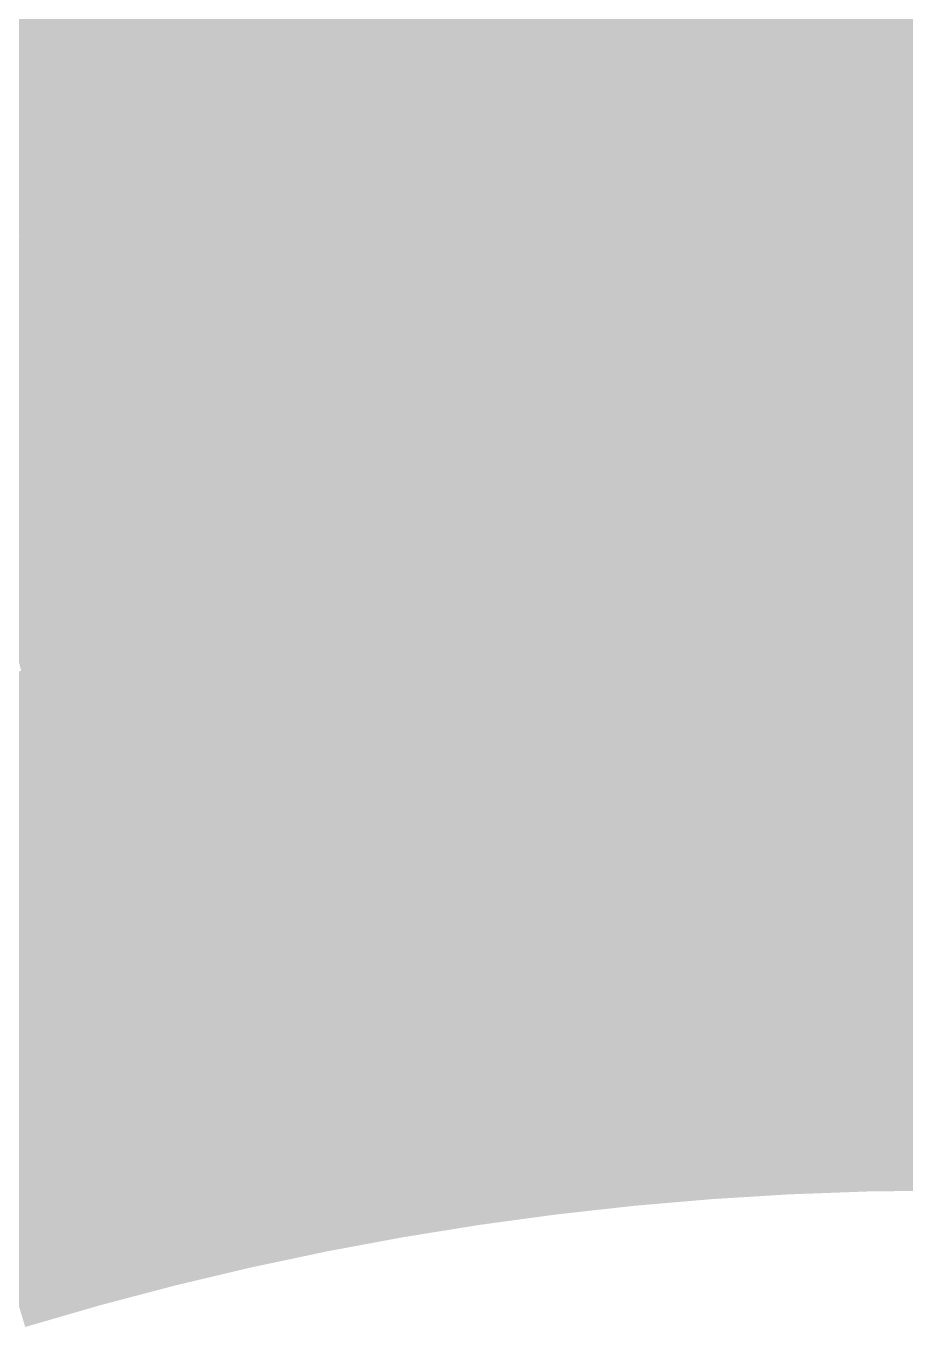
# Model space of a CAD drawing. Header units: inches. Extents: x -266 to 784, y -170 to 213.
# Drawn here: x -8.7 to -0.37, y 28.71 to 41.03 of the extents above; entities that cross this region are included whole.
import ezdxf

# ---------------------------------------------------------------- set-up
doc = ezdxf.new("R2010")
doc.units = ezdxf.units.IN
doc.header["$MEASUREMENT"] = 0

msp = doc.modelspace()

# ---------------------------------------------------------------- linework, layer by layer
at = {"color": 88, "true_color": 0x103300}
msp.add_solid([(-9.202252, 40.979489), (-9.421353, 41.955192), (-8.193794, 41.192982), (-8.388884, 42.173767)], dxfattribs=at)
at = {"color": 88, "true_color": 0x142f00}
msp.add_solid([(-4.018703, 40.802574), (-4.11672, 41.797759), (-3.016147, 40.888909), (-3.089712, 41.886199)], dxfattribs=at)
at = {"color": 88, "true_color": 0x152f00}
msp.add_solid([(-3.016147, 40.888909), (-3.089712, 41.886199), (-2.011775, 40.950614), (-2.060842, 41.949409)], dxfattribs=at)
at = {"color": 88, "true_color": 0x162f00}
msp.add_solid([(-2.011775, 40.950614), (-2.060842, 41.949409), (-1.00619, 40.987652), (-1.030732, 41.98735)], dxfattribs=at)
at = {"color": 88, "true_color": 0x172f00}
msp.add_solid([(-1.00619, 40.987652), (-1.030732, 41.98735), (0, 41), (0, 42)], dxfattribs=at)
at = {"color": 88, "true_color": 0x132f00}
msp.add_solid([(-5.018838, 40.691661), (-5.141248, 41.68414), (-4.018703, 40.802574), (-4.11672, 41.797759)], dxfattribs=at)
at = {"color": 88, "true_color": 0x122f00}
msp.add_solid([(-6.015949, 40.556237), (-6.16268, 41.545413), (-5.018838, 40.691661), (-5.141248, 41.68414)], dxfattribs=at)
at = {"color": 88, "true_color": 0x112f00}
msp.add_solid([(-7.009437, 40.396383), (-7.180399, 41.381661), (-6.015949, 40.556237), (-6.16268, 41.545413)], dxfattribs=at)
at = {"color": 88, "true_color": 0x102f00}
msp.add_solid([(-7.998703, 40.212196), (-8.193794, 41.192982), (-7.009437, 40.396383), (-7.180399, 41.381661)], dxfattribs=at)
at = {"color": 88, "true_color": 0x0e2f00}
msp.add_solid([(-8.983151, 40.003787), (-9.202252, 40.979489), (-7.998703, 40.212196), (-8.193794, 41.192982)], dxfattribs=at)
at = {"color": 88, "true_color": 0x132b00}
msp.add_solid([(-2.942583, 39.891618), (-3.016147, 40.888909), (-1.962707, 39.951818), (-2.011775, 40.950614)], dxfattribs=at)
at = {"color": 88, "true_color": 0x142b00}
msp.add_solid([(-1.962707, 39.951818), (-2.011775, 40.950614), (-0.981649, 39.987953), (-1.00619, 40.987652)], dxfattribs=at)
at = {"color": 88, "true_color": 0x152b00}
msp.add_solid([(-0.981649, 39.987953), (-1.00619, 40.987652), (0, 40), (0, 41)], dxfattribs=at)
at = {"color": 88, "true_color": 0x112b00}
msp.add_solid([(-4.896427, 39.699181), (-5.018838, 40.691661), (-3.920686, 39.807389), (-4.018703, 40.802574)], dxfattribs=at)
at = {"color": 88, "true_color": 0x122b00}
msp.add_solid([(-3.920686, 39.807389), (-4.018703, 40.802574), (-2.942583, 39.891618), (-3.016147, 40.888909)], dxfattribs=at)
at = {"color": 88, "true_color": 0x102b00}
msp.add_solid([(-5.869219, 39.56706), (-6.015949, 40.556237), (-4.896427, 39.699181), (-5.018838, 40.691661)], dxfattribs=at)
at = {"color": 88, "true_color": 0x0f2b00}
msp.add_solid([(-6.838476, 39.411106), (-7.009437, 40.396383), (-5.869219, 39.56706), (-6.015949, 40.556237)], dxfattribs=at)
at = {"color": 88, "true_color": 0x0e2b00}
msp.add_solid([(-7.803613, 39.231411), (-7.998703, 40.212196), (-6.838476, 39.411106), (-7.009437, 40.396383)], dxfattribs=at)
at = {"color": 88, "true_color": 0x0d2b00}
msp.add_solid([(-8.76405, 39.028085), (-8.983151, 40.003787), (-7.803613, 39.231411), (-7.998703, 40.212196)], dxfattribs=at)
at = {"color": 88, "true_color": 0x112600}
msp.add_solid([(-2.869018, 38.894328), (-2.942583, 39.891618), (-1.913639, 38.953023), (-1.962707, 39.951818)], dxfattribs=at)
at = {"color": 88, "true_color": 0x122600}
msp.add_solid([(-1.913639, 38.953023), (-1.962707, 39.951818), (-0.957108, 38.988254), (-0.981649, 39.987953)], dxfattribs=at)
at = {"color": 88, "true_color": 0x132600}
msp.add_solid([(-0.957108, 38.988254), (-0.981649, 39.987953), (0, 39), (0, 40)], dxfattribs=at)
at = {"color": 88, "true_color": 0x0f2600}
for points in [[(-4.774016, 38.706702), (-4.896427, 39.699181), (-3.822668, 38.812204), (-3.920686, 39.807389)], [(-5.722489, 38.577884), (-5.869219, 39.56706), (-4.774016, 38.706702), (-4.896427, 39.699181)]]:
    msp.add_solid(points, dxfattribs=at)
at = {"color": 88, "true_color": 0x102600}
msp.add_solid([(-3.822668, 38.812204), (-3.920686, 39.807389), (-2.869018, 38.894328), (-2.942583, 39.891618)], dxfattribs=at)
at = {"color": 88, "true_color": 0x0e2600}
msp.add_solid([(-6.667514, 38.425828), (-6.838476, 39.411106), (-5.722489, 38.577884), (-5.869219, 39.56706)], dxfattribs=at)
at = {"color": 88, "true_color": 0x0d2600}
msp.add_solid([(-7.608523, 38.250626), (-7.803613, 39.231411), (-6.667514, 38.425828), (-6.838476, 39.411106)], dxfattribs=at)
at = {"color": 88, "true_color": 0x0c2600}
msp.add_solid([(-8.544948, 38.052383), (-8.76405, 39.028085), (-7.608523, 38.250626), (-7.803613, 39.231411)], dxfattribs=at)
at = {"color": 88, "true_color": 0x0b2600}
msp.add_solid([(-9.476227, 37.831219), (-9.719207, 38.80125), (-8.544948, 38.052383), (-8.76405, 39.028085)], dxfattribs=at)
at = {"color": 88, "true_color": 0x0f2200}
for points in [[(-2.795453, 37.897037), (-2.869018, 38.894328), (-1.864572, 37.954227), (-1.913639, 38.953023)], [(-3.724651, 37.81702), (-3.822668, 38.812204), (-2.795453, 37.897037), (-2.869018, 38.894328)]]:
    msp.add_solid(points, dxfattribs=at)
at = {"color": 88, "true_color": 0x102200}
msp.add_solid([(-1.864572, 37.954227), (-1.913639, 38.953023), (-0.932567, 37.988555), (-0.957108, 38.988254)], dxfattribs=at)
at = {"color": 88, "true_color": 0x112200}
msp.add_solid([(-0.932567, 37.988555), (-0.957108, 38.988254), (0, 38), (0, 39)], dxfattribs=at)
at = {"color": 88, "true_color": 0x0e2200}
msp.add_solid([(-4.651606, 37.714222), (-4.774016, 38.706702), (-3.724651, 37.81702), (-3.822668, 38.812204)], dxfattribs=at)
at = {"color": 88, "true_color": 0x0d2200}
msp.add_solid([(-5.575758, 37.588707), (-5.722489, 38.577884), (-4.651606, 37.714222), (-4.774016, 38.706702)], dxfattribs=at)
at = {"color": 88, "true_color": 0x0c2200}
msp.add_solid([(-6.496552, 37.44055), (-6.667514, 38.425828), (-5.575758, 37.588707), (-5.722489, 38.577884)], dxfattribs=at)
at = {"color": 88, "true_color": 0x0b2200}
for points in [[(-7.413432, 37.269841), (-7.608523, 38.250626), (-6.496552, 37.44055), (-6.667514, 38.425828)], [(-8.325847, 37.076681), (-8.544948, 38.052383), (-7.413432, 37.269841), (-7.608523, 38.250626)]]:
    msp.add_solid(points, dxfattribs=at)
at = {"color": 88, "true_color": 0x0a2200}
msp.add_solid([(-9.233247, 36.861188), (-9.476227, 37.831219), (-8.325847, 37.076681), (-8.544948, 38.052383)], dxfattribs=at)
at = {"color": 88, "true_color": 0x0d1e00}
for points in [[(-2.721889, 36.899747), (-2.795453, 37.897037), (-1.815504, 36.955432), (-1.864572, 37.954227)], [(-3.626634, 36.821835), (-3.724651, 37.81702), (-2.721889, 36.899747), (-2.795453, 37.897037)]]:
    msp.add_solid(points, dxfattribs=at)
at = {"color": 88, "true_color": 0x0e1e00}
msp.add_solid([(-1.815504, 36.955432), (-1.864572, 37.954227), (-0.908025, 36.988856), (-0.932567, 37.988555)], dxfattribs=at)
at = {"color": 88, "true_color": 0x0f1e00}
msp.add_solid([(-0.908025, 36.988856), (-0.932567, 37.988555), (0, 37), (0, 38)], dxfattribs=at)
at = {"color": 88, "true_color": 0x0c1e00}
msp.add_solid([(-4.529195, 36.721743), (-4.651606, 37.714222), (-3.626634, 36.821835), (-3.724651, 37.81702)], dxfattribs=at)
at = {"color": 88, "true_color": 0x0b1e00}
for points in [[(-5.429028, 36.599531), (-5.575758, 37.588707), (-4.529195, 36.721743), (-4.651606, 37.714222)], [(-6.32559, 36.455273), (-6.496552, 37.44055), (-5.429028, 36.599531), (-5.575758, 37.588707)]]:
    msp.add_solid(points, dxfattribs=at)
at = {"color": 88, "true_color": 0x0a1e00}
msp.add_solid([(-7.218342, 36.289055), (-7.413432, 37.269841), (-6.32559, 36.455273), (-6.496552, 37.44055)], dxfattribs=at)
at = {"color": 98, "true_color": 0x091e00}
for points in [[(-8.106746, 36.100979), (-8.325847, 37.076681), (-7.218342, 36.289055), (-7.413432, 37.269841)], [(-8.990267, 35.891156), (-9.233247, 36.861188), (-8.106746, 36.100979), (-8.325847, 37.076681)]]:
    msp.add_solid(points, dxfattribs=at)
at = {"color": 88, "true_color": 0x0c1a00}
for points in [[(-2.648324, 35.902456), (-2.721889, 36.899747), (-1.766436, 35.956636), (-1.815504, 36.955432)], [(-1.766436, 35.956636), (-1.815504, 36.955432), (-0.883484, 35.989157), (-0.908025, 36.988856)]]:
    msp.add_solid(points, dxfattribs=at)
at = {"color": 88, "true_color": 0x0d1a00}
msp.add_solid([(-0.883484, 35.989157), (-0.908025, 36.988856), (0, 36), (0, 37)], dxfattribs=at)
at = {"color": 88, "true_color": 0x0b1a00}
msp.add_solid([(-3.528617, 35.82665), (-3.626634, 36.821835), (-2.648324, 35.902456), (-2.721889, 36.899747)], dxfattribs=at)
at = {"color": 88, "true_color": 0x0a1a00}
for points in [[(-5.282297, 35.610354), (-5.429028, 36.599531), (-4.406784, 35.729263), (-4.529195, 36.721743)], [(-4.406784, 35.729263), (-4.529195, 36.721743), (-3.528617, 35.82665), (-3.626634, 36.821835)]]:
    msp.add_solid(points, dxfattribs=at)
at = {"color": 98, "true_color": 0x091a00}
for points in [[(-6.154628, 35.469995), (-6.32559, 36.455273), (-5.282297, 35.610354), (-5.429028, 36.599531)], [(-7.023252, 35.30827), (-7.218342, 36.289055), (-6.154628, 35.469995), (-6.32559, 36.455273)]]:
    msp.add_solid(points, dxfattribs=at)
at = {"color": 98, "true_color": 0x081a00}
msp.add_solid([(-7.887645, 35.125277), (-8.106746, 36.100979), (-7.023252, 35.30827), (-7.218342, 36.289055)], dxfattribs=at)
at = {"color": 98, "true_color": 0x071a00}
msp.add_solid([(-8.747286, 34.921125), (-8.990267, 35.891156), (-7.887645, 35.125277), (-8.106746, 36.100979)], dxfattribs=at)
at = {"color": 88, "true_color": 0x0a1500}
for points in [[(-1.717369, 34.957841), (-1.766436, 35.956636), (-0.858943, 34.989459), (-0.883484, 35.989157)], [(-2.57476, 34.905166), (-2.648324, 35.902456), (-1.717369, 34.957841), (-1.766436, 35.956636)]]:
    msp.add_solid(points, dxfattribs=at)
at = {"color": 88, "true_color": 0x0b1500}
msp.add_solid([(-0.858943, 34.989459), (-0.883484, 35.989157), (0, 35), (0, 36)], dxfattribs=at)
at = {"color": 98, "true_color": 0x091500}
for points in [[(-3.4306, 34.831465), (-3.528617, 35.82665), (-2.57476, 34.905166), (-2.648324, 35.902456)], [(-4.284374, 34.736784), (-4.406784, 35.729263), (-3.4306, 34.831465), (-3.528617, 35.82665)]]:
    msp.add_solid(points, dxfattribs=at)
at = {"color": 98, "true_color": 0x081500}
for points in [[(-5.135567, 34.621178), (-5.282297, 35.610354), (-4.284374, 34.736784), (-4.406784, 35.729263)], [(-5.983666, 34.484717), (-6.154628, 35.469995), (-5.135567, 34.621178), (-5.282297, 35.610354)]]:
    msp.add_solid(points, dxfattribs=at)
at = {"color": 98, "true_color": 0x071500}
for points in [[(-6.828161, 34.327485), (-7.023252, 35.30827), (-5.983666, 34.484717), (-6.154628, 35.469995)], [(-7.668543, 34.149575), (-7.887645, 35.125277), (-6.828161, 34.327485), (-7.023252, 35.30827)]]:
    msp.add_solid(points, dxfattribs=at)
at = {"color": 98, "true_color": 0x061500}
for points in [[(-8.504306, 33.951094), (-8.747286, 34.921125), (-7.668543, 34.149575), (-7.887645, 35.125277)], [(-9.334947, 33.732162), (-9.601659, 34.695938), (-8.504306, 33.951094), (-8.747286, 34.921125)]]:
    msp.add_solid(points, dxfattribs=at)
at = {"color": 98, "true_color": 0x081100}
for points in [[(-1.668301, 33.959046), (-1.717369, 34.957841), (-0.834402, 33.98976), (-0.858943, 34.989459)], [(-0.834402, 33.98976), (-0.858943, 34.989459), (0, 34), (0, 35)], [(-2.501195, 33.907876), (-2.57476, 34.905166), (-1.668301, 33.959046), (-1.717369, 34.957841)]]:
    msp.add_solid(points, dxfattribs=at)
at = {"color": 98, "true_color": 0x071100}
for points in [[(-3.332583, 33.836281), (-3.4306, 34.831465), (-2.501195, 33.907876), (-2.57476, 34.905166)], [(-4.161963, 33.744304), (-4.284374, 34.736784), (-3.332583, 33.836281), (-3.4306, 34.831465)]]:
    msp.add_solid(points, dxfattribs=at)
at = {"color": 98, "true_color": 0x061100}
for points in [[(-4.988836, 33.632001), (-5.135567, 34.621178), (-4.161963, 33.744304), (-4.284374, 34.736784)], [(-5.812704, 33.49944), (-5.983666, 34.484717), (-4.988836, 33.632001), (-5.135567, 34.621178)], [(-6.633071, 33.3467), (-6.828161, 34.327485), (-5.812704, 33.49944), (-5.983666, 34.484717)]]:
    msp.add_solid(points, dxfattribs=at)
at = {"color": 98, "true_color": 0x051100}
for points in [[(-7.449442, 33.173872), (-7.668543, 34.149575), (-6.633071, 33.3467), (-6.828161, 34.327485)], [(-8.261326, 32.981063), (-8.504306, 33.951094), (-7.449442, 33.173872), (-7.668543, 34.149575)]]:
    msp.add_solid(points, dxfattribs=at)
at = {"color": 98, "true_color": 0x060d00}
for points in [[(-0.809861, 32.990061), (-0.834402, 33.98976), (0, 33), (0, 34)], [(-2.427631, 32.910585), (-2.501195, 33.907876), (-1.619233, 32.96025), (-1.668301, 33.959046)], [(-1.619233, 32.96025), (-1.668301, 33.959046), (-0.809861, 32.990061), (-0.834402, 33.98976)]]:
    msp.add_solid(points, dxfattribs=at)
at = {"color": 98, "true_color": 0x041100}
msp.add_solid([(-9.068234, 32.768386), (-9.334947, 33.732162), (-8.261326, 32.981063), (-8.504306, 33.951094)], dxfattribs=at)
at = {"color": 98, "true_color": 0x050d00}
for points in [[(-3.234566, 32.841096), (-3.332583, 33.836281), (-2.427631, 32.910585), (-2.501195, 33.907876)], [(-4.039552, 32.751825), (-4.161963, 33.744304), (-3.234566, 32.841096), (-3.332583, 33.836281)], [(-5.641742, 32.514162), (-5.812704, 33.49944), (-4.842106, 32.642825), (-4.988836, 33.632001)], [(-4.842106, 32.642825), (-4.988836, 33.632001), (-4.039552, 32.751825), (-4.161963, 33.744304)]]:
    msp.add_solid(points, dxfattribs=at)
at = {"color": 98, "true_color": 0x040d00}
for points in [[(-6.437981, 32.365914), (-6.633071, 33.3467), (-5.641742, 32.514162), (-5.812704, 33.49944)], [(-7.230341, 32.19817), (-7.449442, 33.173872), (-6.437981, 32.365914), (-6.633071, 33.3467)], [(-8.018346, 32.011031), (-8.261326, 32.981063), (-7.230341, 32.19817), (-7.449442, 33.173872)]]:
    msp.add_solid(points, dxfattribs=at)
at = {"color": 98, "true_color": 0x030d00}
msp.add_solid([(-8.801521, 31.80461), (-9.068234, 32.768386), (-8.018346, 32.011031), (-8.261326, 32.981063)], dxfattribs=at)
at = {"color": 98, "true_color": 0x040900}
for points in [[(-3.136548, 31.845911), (-3.234566, 32.841096), (-2.354066, 31.913295), (-2.427631, 32.910585)], [(-2.354066, 31.913295), (-2.427631, 32.910585), (-1.570166, 31.961455), (-1.619233, 32.96025)], [(-1.570166, 31.961455), (-1.619233, 32.96025), (-0.785319, 31.990362), (-0.809861, 32.990061)], [(-0.785319, 31.990362), (-0.809861, 32.990061), (0, 32), (0, 33)]]:
    msp.add_solid(points, dxfattribs=at)
at = {"color": 98, "true_color": 0x030900}
for points in [[(-3.917142, 31.759345), (-4.039552, 32.751825), (-3.136548, 31.845911), (-3.234566, 32.841096)], [(-5.47078, 31.528885), (-5.641742, 32.514162), (-4.695375, 31.653648), (-4.842106, 32.642825)], [(-4.695375, 31.653648), (-4.842106, 32.642825), (-3.917142, 31.759345), (-4.039552, 32.751825)], [(-6.24289, 31.385129), (-6.437981, 32.365914), (-5.47078, 31.528885), (-5.641742, 32.514162)], [(-7.01124, 31.222468), (-7.230341, 32.19817), (-6.24289, 31.385129), (-6.437981, 32.365914)]]:
    msp.add_solid(points, dxfattribs=at)
at = {"color": 98, "true_color": 0x020900}
for points in [[(-7.775366, 31.041), (-8.018346, 32.011031), (-7.01124, 31.222468), (-7.230341, 32.19817)], [(-8.534808, 30.840834), (-8.801521, 31.80461), (-7.775366, 31.041), (-8.018346, 32.011031)], [(-9.28911, 30.622091), (-9.579394, 31.579031), (-8.534808, 30.840834), (-8.801521, 31.80461)]]:
    msp.add_solid(points, dxfattribs=at)
at = {"color": 98, "true_color": 0x020400}
for points in [[(-3.038531, 30.850727), (-3.136548, 31.845911), (-2.280501, 30.916004), (-2.354066, 31.913295)], [(-2.280501, 30.916004), (-2.354066, 31.913295), (-1.521098, 30.962659), (-1.570166, 31.961455)], [(-1.521098, 30.962659), (-1.570166, 31.961455), (-0.760778, 30.990663), (-0.785319, 31.990362)], [(-0.760778, 30.990663), (-0.785319, 31.990362), (0, 31), (0, 32)], [(-3.794731, 30.766866), (-3.917142, 31.759345), (-3.038531, 30.850727), (-3.136548, 31.845911)], [(-4.548645, 30.664472), (-4.695375, 31.653648), (-3.794731, 30.766866), (-3.917142, 31.759345)], [(-5.299819, 30.543607), (-5.47078, 31.528885), (-4.548645, 30.664472), (-4.695375, 31.653648)]]:
    msp.add_solid(points, dxfattribs=at)
at = {"color": 98, "true_color": 0x010400}
for points in [[(-6.0478, 30.404344), (-6.24289, 31.385129), (-5.299819, 30.543607), (-5.47078, 31.528885)], [(-6.792138, 30.246766), (-7.01124, 31.222468), (-6.0478, 30.404344), (-6.24289, 31.385129)], [(-7.532386, 30.070969), (-7.775366, 31.041), (-6.792138, 30.246766), (-7.01124, 31.222468)], [(-8.268095, 29.877058), (-8.534808, 30.840834), (-7.532386, 30.070969), (-7.775366, 31.041)], [(-8.998825, 29.66515), (-9.28911, 30.622091), (-8.268095, 29.877058), (-8.534808, 30.840834)]]:
    msp.add_solid(points, dxfattribs=at)
at = {"color": 18, "true_color": 0x000000}
for points in [[(-2.206937, 29.918714), (-2.280501, 30.916004), (-1.47203, 29.963864), (-1.521098, 30.962659)], [(-1.47203, 29.963864), (-1.521098, 30.962659), (-0.736237, 29.990965), (-0.760778, 30.990663)], [(-0.736237, 29.990965), (-0.760778, 30.990663), (0, 30), (0, 31)], [(-3.67232, 29.774386), (-3.794731, 30.766866), (-2.940514, 29.855542), (-3.038531, 30.850727)], [(-2.940514, 29.855542), (-3.038531, 30.850727), (-2.206937, 29.918714), (-2.280501, 30.916004)], [(-4.401914, 29.675295), (-4.548645, 30.664472), (-3.67232, 29.774386), (-3.794731, 30.766866)], [(-5.128857, 29.558329), (-5.299819, 30.543607), (-4.401914, 29.675295), (-4.548645, 30.664472)], [(-5.85271, 29.423558), (-6.0478, 30.404344), (-5.128857, 29.558329), (-5.299819, 30.543607)], [(-6.573037, 29.271064), (-6.792138, 30.246766), (-5.85271, 29.423558), (-6.0478, 30.404344)], [(-7.289405, 29.100938), (-7.532386, 30.070969), (-6.573037, 29.271064), (-6.792138, 30.246766)], [(-8.001383, 28.913282), (-8.268095, 29.877058), (-7.289405, 29.100938), (-7.532386, 30.070969)], [(-8.70854, 28.70821), (-8.998825, 29.66515), (-8.001383, 28.913282), (-8.268095, 29.877058)]]:
    msp.add_solid(points, dxfattribs=at)

doc.saveas('drawing.dxf')
